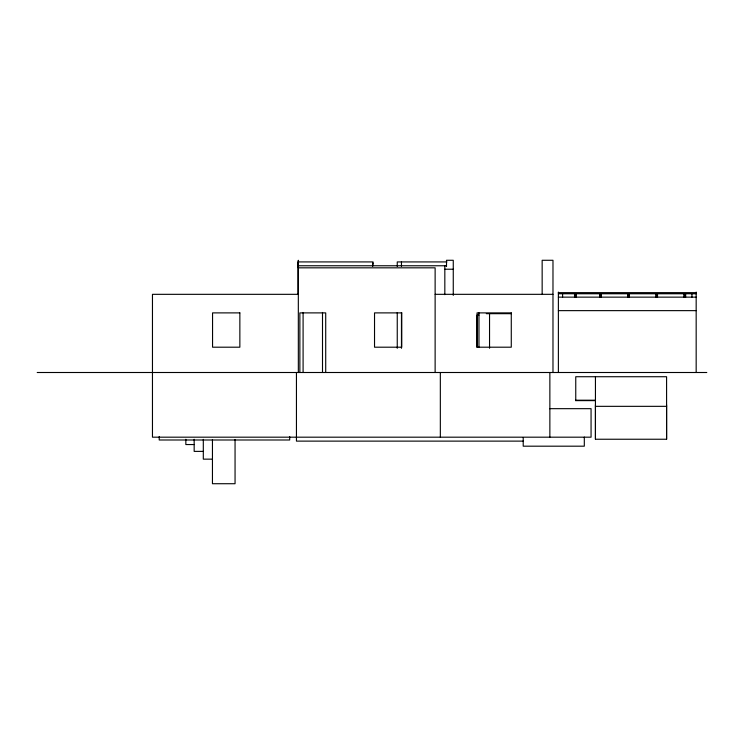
<?xml version="1.0" encoding="UTF-8"?>
<svg xmlns="http://www.w3.org/2000/svg" width="744" height="744" viewBox="0 0 744 744"><rect width="100%" height="100%" fill="white"/><g stroke="black" fill="none" stroke-linecap="round" stroke-linejoin="round"><path stroke-width="1.12" d="M435.128 372.502L435.128 267.831L298.344 267.831L298.316 260.279L298.344 372.502M575.754 400.663L575.754 376.724L666.587 376.724L666.587 439.239L595.442 439.239L595.442 404.848M666.587 439.239L666.587 404.848M446.939 261.925L397.25 261.925L397.25 266.529M373.032 263.116L372.558 263.116L372.558 266.482M298.316 265.757L446.512 265.766M444.828 269.226L453.263 269.226M558.381 292.643L696.17 292.643M558.381 293.768L696.17 293.768M298.344 294.326L152.464 294.326L152.464 437.184L591.062 437.184L591.062 408.67L549.556 408.67M435.128 294.326L552.978 294.326M558.381 297.144L696.17 297.144M558.381 310.639L696.17 310.639M486.306 313.68L511.221 313.68M478.969 315.14L476.969 315.14L476.969 347.262M37.2 372.502L706.8 372.502M575.754 400.207L595.442 400.207M575.754 400.625L595.442 400.625M595.442 406.336L666.587 406.336M523.209 441.118L296.447 441.118L296.447 372.502M194.165 444.549L185.842 444.549L185.842 439.286M203.307 451.385L194.165 451.385L194.165 439.286M212.449 459.15L203.307 459.15L203.307 439.369M696.17 292.085L696.17 372.502M691.948 293.768L691.948 297.144M685.643 293.824L685.643 297.247M684.806 294.196L684.806 296.8M684.675 294.196L684.675 296.8M683.838 293.824L683.838 297.247M657.519 293.824L657.519 297.247M656.682 294.196L656.682 296.8M656.561 294.196L656.561 296.8M655.724 293.824L655.724 297.247M629.396 293.824L629.396 297.247M628.559 294.196L628.559 296.8M628.438 294.196L628.438 296.8M627.601 293.824L627.601 297.247M601.357 293.824L601.357 297.247M600.52 294.196L600.52 296.8M600.399 294.196L600.399 296.8M599.562 293.824L599.562 297.247M595.442 376.724L595.442 439.239M584.31 437.091L584.31 446.186L523.209 446.186L523.209 437.649M576.33 293.787L576.33 297.209M575.493 294.159L575.493 296.763M575.372 294.159L575.372 296.763M574.535 293.787L574.535 297.209M562.594 293.768L562.594 297.144M558.381 292.085L558.381 372.502M552.978 372.502L552.978 260.279L542.153 260.279L542.153 294.326M549.863 372.502L549.863 437.184M489.543 313.68L489.543 348.285M478.969 312.852L478.969 347.262M453.263 295.368L453.263 260.279L446.512 260.279L446.512 266.529M444.828 265.766L444.828 294.661M440.336 372.502L440.336 437.184M401.462 261.925L401.462 266.529M401.462 312.573L401.462 348.304M397.25 312.573L397.25 348.304M373.032 265.785L373.032 261.916L298.009 261.916L298.009 294.326M325.714 372.502L325.714 312.889L299.869 312.889L299.869 372.502M322.505 312.452L322.505 372.502M303.096 312.452L303.096 372.502M289.695 436.561L289.695 439.992L159.216 439.992L159.216 436.561M235.058 439.453L235.058 483.721L212.449 483.721L212.449 439.499M239.856 312.889L212.552 312.889L212.552 347.197L239.856 347.197L239.856 312.889M401.751 312.889L374.53 312.889L374.53 347.197L401.751 347.197L401.751 312.889M511.277 312.889L477.053 312.889L477.053 347.197L511.277 347.197L511.277 312.889"/></g></svg>
